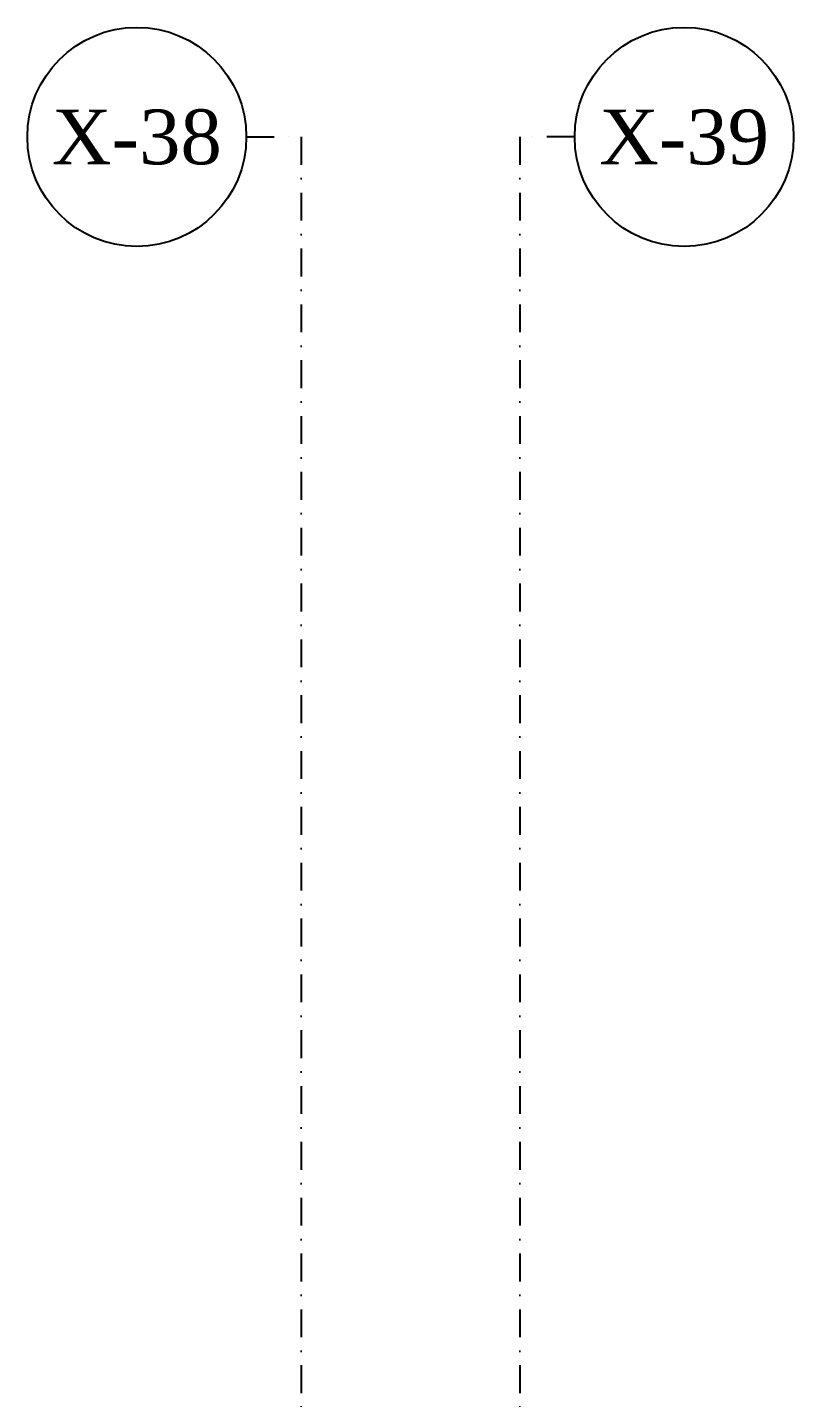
# Model space of a CAD drawing. Header units: inches. Extents: x -772 to 6765, y -813 to 4093.
# Drawn here: x -225 to 125, y 3467 to 4093 of the extents above; entities that cross this region are included whole.
import ezdxf
from ezdxf.enums import TextEntityAlignment as Align

# ---------------------------------------------------------------- set-up
doc = ezdxf.new("R2010")
doc.units = ezdxf.units.IN
doc.header["$MEASUREMENT"] = 0
doc.linetypes.add('DASHDOT', pattern=[25.4, 12.7, -6.35, 0, -6.35])
for name, color, linetype in [('H_STR_Aks', 250, 'DASHDOT'), ('H_STR_AksCemberi', 106, 'Continuous'), ('H_STR_AksYazi', 91, 'Continuous')]:
    doc.layers.add(name, color=color, linetype=linetype)
doc.styles.add('HG', font='times.ttf')

# ---------------------------------------------------------------- blocks, each defined once
blk = doc.blocks.new('Not_Aks_Balon')
at = {"layer": 'H_STR_AksCemberi'}
blk.add_circle((0, 0), 50, dxfattribs=at)
at = {"layer": 'H_STR_AksYazi', "style": 'HG'}
blk.add_attdef('AKSNO', text='', height=25, dxfattribs=at).set_placement((0, 0), align=Align.MIDDLE_CENTER)

msp = doc.modelspace()

# ---------------------------------------------------------------- linework, layer by layer
at = {"layer": 'H_STR_Aks'}
for p, q in [((-125, 4043.005), (-100, 4043.005)), ((-100, 4043.005), (-100, -712.77)), ((0, 4043.005), (0, -712.77)), ((25, 4043.005), (0, 4043.005))]:
    msp.add_line(p, q, dxfattribs=at)

# ---------------------------------------------------------------- block references
at = {"layer": 'H_STR_AksCemberi'}
for p, values in [((-175, 4043.005), {'AKSNO': 'X-38'}), ((75, 4043.005), {'AKSNO': 'X-39'})]:
    msp.add_blockref('Not_Aks_Balon', p, dxfattribs=at).add_auto_attribs(values)

doc.saveas('drawing.dxf')
